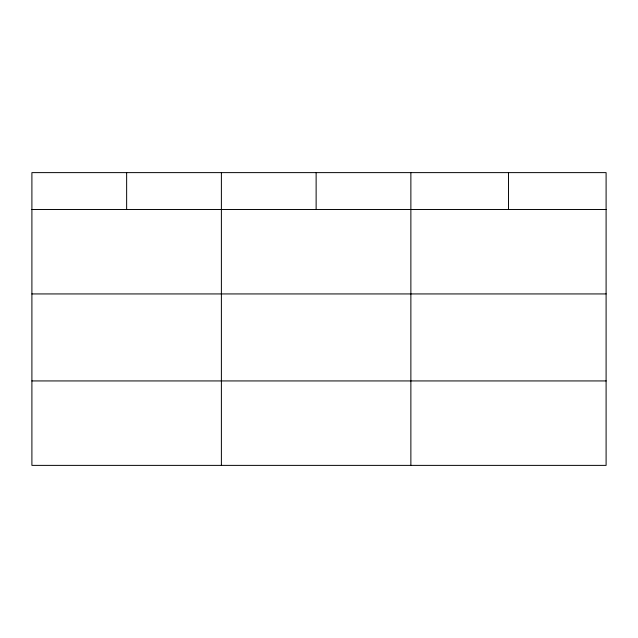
<?xml version="1.0" encoding="UTF-8"?>
<svg xmlns="http://www.w3.org/2000/svg" width="638" height="638" viewBox="0 0 638 638"><rect width="100%" height="100%" fill="white"/><g stroke="black" fill="none" stroke-linecap="round" stroke-linejoin="round"><path stroke-width="0.96" d="M606.1 293.935L606.1 172.619L31.9 172.619L31.9 465.381L606.1 465.381L606.1 293.935L31.9 293.935M31.9 209.495L606.1 209.495M31.9 380.934L606.1 380.934M508.486 172.619L508.486 209.495M410.872 172.619L410.872 465.381M316.129 172.619L316.129 209.495M221.386 172.619L221.386 465.381M126.643 172.619L126.643 209.495"/></g></svg>
